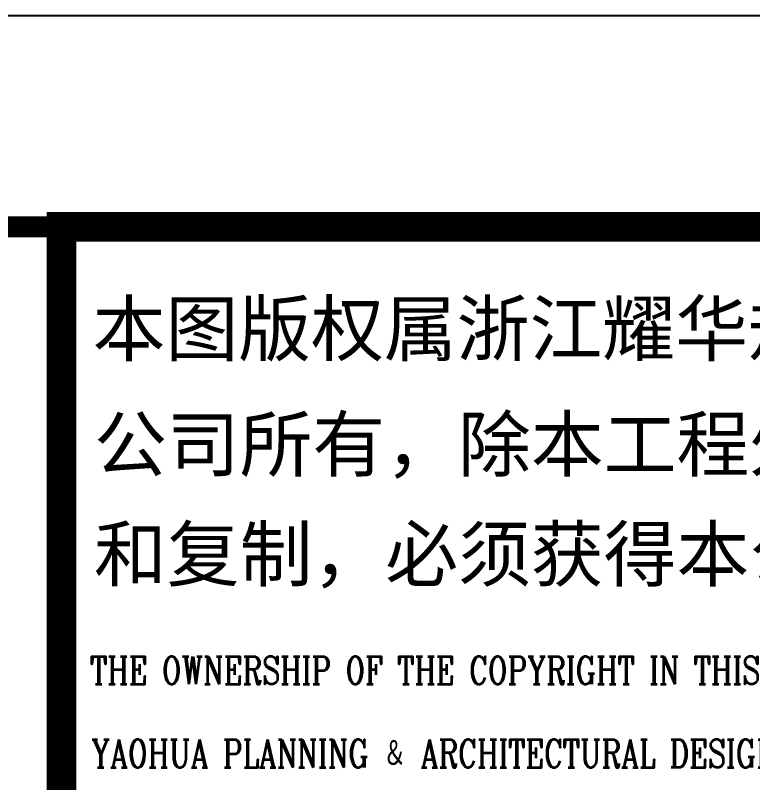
# Model space of a CAD drawing. Extents: x -138012 to 2129925, y -311560 to 0.
# Drawn here: x 2006921 to 2008665, y -145724 to -143910 of the extents above; entities that cross this region are included whole.
import ezdxf

# ---------------------------------------------------------------- set-up
doc = ezdxf.new("R2010")
doc.units = 0
doc.header["$LTSCALE"] = 1000
doc.header["$MEASUREMENT"] = 0
for name, color, linetype in [('PUB_TITLE', 4, 'CONTINUOUS'), ('TEXT', 7, 'CONTINUOUS'), ('图框', 4, 'CONTINUOUS')]:
    doc.layers.add(name, color=color, linetype=linetype)
doc.styles.add('iIcon2', font='')
doc.styles.add('MIMI-TKWZ', font='romanc.shx', dxfattribs={"width": 0.75, "oblique": 15, "bigfont": 'bigfont.shx'})
doc.styles.get('iIcon2').set_extended_font_data('SimSun')

# ---------------------------------------------------------------- blocks, each defined once
blk = doc.blocks.new('564563')
at = {"layer": '图框', "const_width": 140}
blk.add_lwpolyline([(196066.7836258814, -136041.4486648225), (189566.7836258814, -136041.4486648225), (189566.7836258813, -193441.4486648225), (196066.7836258813, -193441.4486648225)], close=True, dxfattribs=at)
at = {"layer": '图框', "style": 'iIcon2'}
for s, p in [('本图版权属浙江耀华规划建筑设计有限', (189713.7332789481, -136649.0696435258)), ('公司所有，除本工程外的任何其它用途', (189720.3041548539, -137195.6456012767)), ('和复制，必须获得本公司的书面许可。', (189720.3041548539, -137715.1147748995))]:
    blk.add_text(s, height=252.5, dxfattribs=at).set_placement(p)
at = {"layer": '图框', "style": 'MIMI-TKWZ', "width": 0.75}
for s, p in [('THE OWNERSHIP OF THE COPYRIGHT IN THIS DRAWING IS RETAINED BY ZHEJIANG ', (189702.2272250378, -138204.2265137959)), ('YAOHUA PLANNING \\M+18195 ARCHITECTURAL DESIGN CO. ,LTD, WRITTEN CONSENT MUST', (189707.0233400912, -138597.6888727842))]:
    blk.add_text(s, height=131.7918195, dxfattribs=at).set_placement(p)

msp = doc.modelspace()

# ---------------------------------------------------------------- linework, layer by layer
at = {"layer": 'PUB_TITLE'}
msp.add_lwpolyline([(1968730.744061078, -173609.7990095312), (1968730.744061078, -143909.7990095312), (2010780.744061078, -143909.7990095312), (2010780.744061078, -173609.7990095312)], close=True, dxfattribs=at)
at = {"layer": 'PUB_TITLE', "const_width": 50}
msp.add_lwpolyline([(1969980.744061078, -173109.7990095312), (2010280.744061078, -173109.7990095312), (2010280.744061078, -144409.7990095312), (1969980.744061078, -144409.7990095312)], close=True, dxfattribs=at)

# ---------------------------------------------------------------- block references
at = {"layer": 'TEXT', "xscale": 0.5, "yscale": 0.5, "zscale": 0.5}
msp.add_blockref('564563', (1912247.352248138, -76389.07467711989), dxfattribs=at)

doc.saveas('drawing.dxf')
